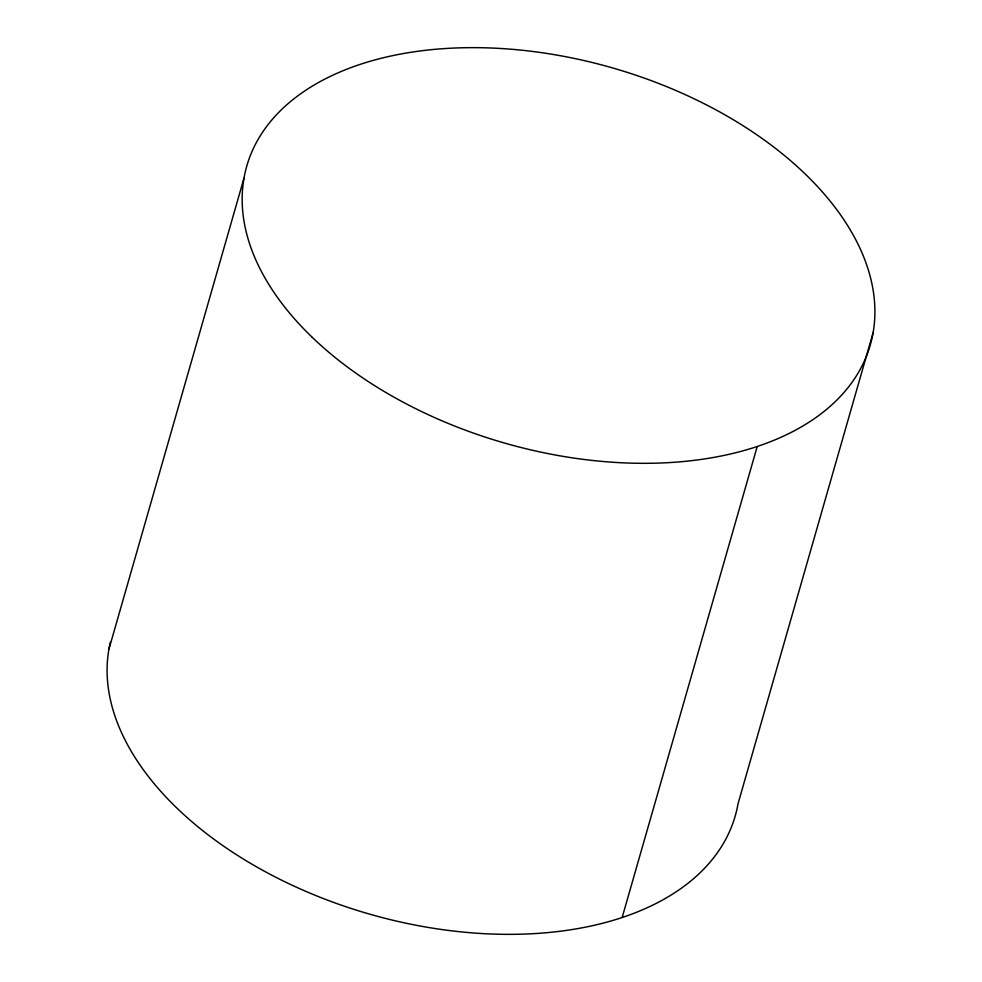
<?xml version="1.0" encoding="UTF-8"?>
<svg xmlns="http://www.w3.org/2000/svg" width="982" height="982" viewBox="0 0 982 982"><rect width="100%" height="100%" fill="white"/><g stroke="black" fill="none" stroke-linecap="round" stroke-linejoin="round"><path stroke-width="1.47" d="M108.879 649.384L243.941 178.356M622.146 917.519L757.22 446.491M873.121 332.616L738.059 803.644A324.342 195.197 16 0 1 383.852 917.998A324.342 195.197 16 0 1 110.389 642.068M312.313 337.415A324.342 195.197 16 0 0 853.702 379.936A324.342 195.197 16 0 0 509.572 49.1A324.342 195.197 16 0 0 312.313 337.415"/></g></svg>
